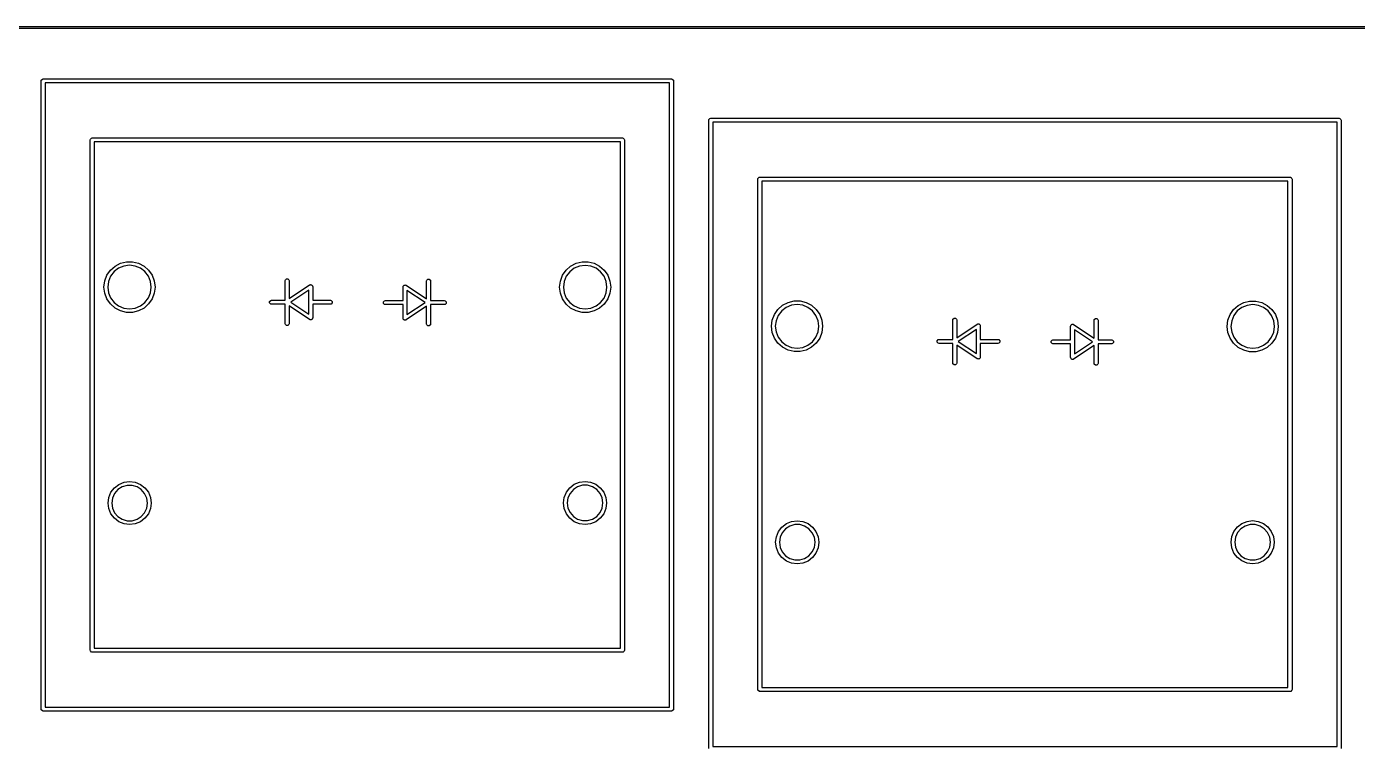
# Model space of a CAD drawing. Extents: x 66 to 221, y -158 to -58.
# Drawn here: x 122.86 to 156.75, y -76.33 to -57.97 of the extents above; entities that cross this region are included whole.
import ezdxf

# ---------------------------------------------------------------- set-up
doc = ezdxf.new("R2010")
doc.units = 0
doc.layers.add('BLACK', color=7, linetype='CONTINUOUS')

msp = doc.modelspace()

# ---------------------------------------------------------------- linework, layer by layer
at = {"layer": 'BLACK', "linetype": 'CONTINUOUS'}
for p, q in [((76, -57.975), (177, -57.975)), ((177, -58.025), (76, -58.025)), ((123.233072, -59.358865), (123.236878, -59.339731)), ((123.233072, -75.358865), (123.233072, -59.358865)), ((123.236878, -59.339731), (123.263938, -59.312671)), ((123.263938, -59.312671), (123.283072, -59.308865)), ((123.283072, -59.308865), (139.283072, -59.308865)), ((123.335805, -59.410639), (123.335805, -75.308865)), ((139.233072, -59.410639), (123.335805, -59.410639)), ((139.233072, -75.308865), (139.233072, -59.410639)), ((139.283072, -59.308865), (139.302206, -59.312671)), ((139.302206, -59.312671), (139.303741, -59.314206)), ((139.303741, -59.314206), (139.304939, -59.314445)), ((139.304939, -59.314445), (139.331999, -59.341505)), ((139.331999, -59.341505), (139.335805, -59.360639)), ((139.335805, -59.360639), (139.335805, -75.360639)), ((140.236878, -60.339731), (140.263938, -60.312671)), ((140.263938, -60.312671), (140.283072, -60.308865)), ((140.283072, -60.308865), (156.283072, -60.308865)), ((156.283072, -60.308865), (156.302206, -60.312671)), ((156.302206, -60.312671), (156.303741, -60.314206)), ((156.303741, -60.314206), (156.304939, -60.314445)), ((156.304939, -60.314445), (156.331999, -60.341505)), ((140.233072, -60.358865), (140.236878, -60.339731)), ((140.233072, -76.358865), (140.233072, -60.358865)), ((140.335805, -60.410639), (140.335805, -76.308865)), ((156.233072, -60.410639), (140.335805, -60.410639)), ((156.233072, -76.308865), (156.233072, -60.410639)), ((156.331999, -60.341505), (156.335805, -60.360639)), ((156.335805, -60.360639), (156.335805, -76.360639)), ((124.483072, -60.858865), (124.486878, -60.839731)), ((124.483072, -73.858865), (124.483072, -60.858865)), ((124.486878, -60.839731), (124.513938, -60.812671)), ((124.513938, -60.812671), (124.533072, -60.808865)), ((124.533072, -60.808865), (138.033072, -60.808865)), ((124.585805, -60.910639), (124.585805, -73.808865)), ((137.983072, -60.910639), (124.585805, -60.910639)), ((137.983072, -73.808865), (137.983072, -60.910639)), ((138.033072, -60.808865), (138.052206, -60.812671)), ((138.052206, -60.812671), (138.053741, -60.814206)), ((138.053741, -60.814206), (138.054939, -60.814445)), ((138.054939, -60.814445), (138.081999, -60.841505)), ((138.081999, -60.841505), (138.085805, -60.860639)), ((138.085805, -60.860639), (138.085805, -73.860639)), ((141.483072, -61.858865), (141.486878, -61.839731)), ((141.483072, -74.858865), (141.483072, -61.858865)), ((141.486878, -61.839731), (141.513938, -61.812671)), ((141.513938, -61.812671), (141.533072, -61.808865)), ((141.533072, -61.808865), (155.033072, -61.808865)), ((141.585805, -61.910639), (141.585805, -74.808865)), ((154.983072, -61.910639), (141.585805, -61.910639)), ((154.983072, -74.808865), (154.983072, -61.910639)), ((155.033072, -61.808865), (155.052206, -61.812671)), ((155.052206, -61.812671), (155.053741, -61.814206)), ((155.053741, -61.814206), (155.054939, -61.814445)), ((155.054939, -61.814445), (155.081999, -61.841505)), ((155.081999, -61.841505), (155.085805, -61.860639)), ((155.085805, -61.860639), (155.085805, -74.860639)), ((125.11383, -64.073925), (125.252579, -64.001104)), ((125.252579, -64.001104), (125.404723, -63.963604)), ((125.404723, -63.963604), (125.561421, -63.963604)), ((125.561421, -63.963604), (125.713565, -64.001104)), ((125.713565, -64.001104), (125.852314, -64.073925)), ((136.716563, -64.075699), (136.855312, -64.002878)), ((136.855312, -64.002878), (137.007456, -63.965378)), ((137.007456, -63.965378), (137.164154, -63.965378)), ((137.164154, -63.965378), (137.316298, -64.002878)), ((137.316298, -64.002878), (137.455047, -64.075699)), ((124.85196, -64.45331), (124.907526, -64.306795)), ((124.907526, -64.306795), (124.99654, -64.177835)), ((125.002648, -64.331492), (124.947229, -64.465286)), ((124.99654, -64.177835), (125.11383, -64.073925)), ((125.090807, -64.2166), (125.002648, -64.331492)), ((125.205699, -64.128441), (125.090807, -64.2166)), ((125.339493, -64.073022), (125.205699, -64.128441)), ((125.483072, -64.054119), (125.339493, -64.073022)), ((125.626651, -64.073022), (125.483072, -64.054119)), ((125.760445, -64.128441), (125.626651, -64.073022)), ((125.875337, -64.2166), (125.760445, -64.128441)), ((125.852314, -64.073925), (125.969604, -64.177835)), ((125.963496, -64.331492), (125.875337, -64.2166)), ((126.018915, -64.465286), (125.963496, -64.331492)), ((125.969604, -64.177835), (126.058618, -64.306795)), ((126.058618, -64.306795), (126.114184, -64.45331)), ((136.454693, -64.455084), (136.510259, -64.308569)), ((136.510259, -64.308569), (136.599273, -64.179609)), ((136.605381, -64.333266), (136.549962, -64.46706)), ((136.599273, -64.179609), (136.716563, -64.075699)), ((136.69354, -64.218374), (136.605381, -64.333266)), ((136.808432, -64.130215), (136.69354, -64.218374)), ((136.942226, -64.074796), (136.808432, -64.130215)), ((137.085805, -64.055893), (136.942226, -64.074796)), ((137.229384, -64.074796), (137.085805, -64.055893)), ((137.363178, -64.130215), (137.229384, -64.074796)), ((137.47807, -64.218374), (137.363178, -64.130215)), ((137.455047, -64.075699), (137.572337, -64.179609)), ((137.566229, -64.333266), (137.47807, -64.218374)), ((137.621648, -64.46706), (137.566229, -64.333266)), ((137.572337, -64.179609), (137.661351, -64.308569)), ((137.661351, -64.308569), (137.716917, -64.455084)), ((124.833072, -64.608865), (124.85196, -64.45331)), ((124.85196, -64.76442), (124.833072, -64.608865)), ((124.947229, -64.465286), (124.928326, -64.608865)), ((124.928326, -64.608865), (124.947229, -64.752444)), ((126.037818, -64.608865), (126.018915, -64.465286)), ((126.018915, -64.752444), (126.037818, -64.608865)), ((126.114184, -64.45331), (126.133072, -64.608865)), ((126.133072, -64.608865), (126.114184, -64.76442)), ((129.447893, -64.444974), (129.451699, -64.42584)), ((129.447893, -64.944974), (129.447893, -64.444974)), ((129.451699, -64.42584), (129.478759, -64.39878)), ((129.478759, -64.39878), (129.517027, -64.39878)), ((129.517027, -64.39878), (129.544087, -64.42584)), ((129.544087, -64.42584), (129.547893, -64.444974)), ((129.547893, -64.444974), (129.547893, -64.901547)), ((129.547893, -64.901547), (130.070158, -64.553372)), ((130.047893, -64.6884), (129.588032, -64.994974)), ((130.047893, -65.301547), (130.047893, -64.6884)), ((130.070158, -64.553372), (130.076987, -64.550551)), ((130.076987, -64.550551), (130.078759, -64.54878)), ((130.078759, -64.54878), (130.081276, -64.54878)), ((130.081276, -64.54878), (130.088189, -64.545925)), ((130.088189, -64.545925), (130.102464, -64.54878)), ((130.102464, -64.54878), (130.117027, -64.54878)), ((130.117027, -64.54878), (130.120667, -64.55242)), ((130.120667, -64.55242), (130.125715, -64.55343)), ((130.125715, -64.55343), (130.13379, -64.565543)), ((130.13379, -64.565543), (130.144087, -64.57584)), ((130.144087, -64.57584), (130.145546, -64.583177)), ((130.145546, -64.583177), (130.146942, -64.585271)), ((130.146942, -64.585271), (130.146451, -64.587725)), ((130.146451, -64.587725), (130.147893, -64.594974)), ((130.147893, -64.594974), (130.147893, -64.944974)), ((132.44806, -64.604329), (132.449501, -64.59708)), ((132.44806, -64.954329), (132.44806, -64.604329)), ((132.449011, -64.594626), (132.450406, -64.592532)), ((132.449501, -64.59708), (132.449011, -64.594626)), ((132.450406, -64.592532), (132.451866, -64.585195)), ((132.451866, -64.585195), (132.462162, -64.574898)), ((132.462162, -64.574898), (132.470238, -64.562785)), ((132.470238, -64.562785), (132.475285, -64.561775)), ((132.475285, -64.561775), (132.478926, -64.558135)), ((132.478926, -64.558135), (132.493488, -64.558135)), ((132.493488, -64.558135), (132.507763, -64.55528)), ((132.507763, -64.55528), (132.514677, -64.558135)), ((132.514677, -64.558135), (132.517194, -64.558135)), ((132.517194, -64.558135), (132.518964, -64.559905)), ((132.518964, -64.559905), (132.525795, -64.562726)), ((132.525795, -64.562726), (133.04806, -64.910902)), ((133.007921, -65.004329), (132.54806, -64.697755)), ((132.54806, -64.697755), (132.54806, -65.310902)), ((133.04806, -64.454329), (133.051866, -64.435195)), ((133.04806, -64.910902), (133.04806, -64.454329)), ((133.051866, -64.435195), (133.078926, -64.408135)), ((133.078926, -64.408135), (133.117194, -64.408135)), ((133.117194, -64.408135), (133.144254, -64.435195)), ((133.144254, -64.435195), (133.14806, -64.454329)), ((133.14806, -64.454329), (133.14806, -64.954329)), ((136.435805, -64.610639), (136.454693, -64.455084)), ((136.454693, -64.766194), (136.435805, -64.610639)), ((136.549962, -64.46706), (136.531059, -64.610639)), ((136.531059, -64.610639), (136.549962, -64.754218)), ((137.640551, -64.610639), (137.621648, -64.46706)), ((137.621648, -64.754218), (137.640551, -64.610639)), ((137.716917, -64.455084), (137.735805, -64.610639)), ((137.735805, -64.610639), (137.716917, -64.766194)), ((124.907526, -64.910935), (124.85196, -64.76442)), ((124.99654, -65.039895), (124.907526, -64.910935)), ((124.947229, -64.752444), (125.002648, -64.886238)), ((125.11383, -65.143805), (124.99654, -65.039895)), ((125.002648, -64.886238), (125.090807, -65.00113)), ((125.090807, -65.00113), (125.205699, -65.089289)), ((125.760445, -65.089289), (125.875337, -65.00113)), ((125.969604, -65.039895), (125.852314, -65.143805)), ((125.875337, -65.00113), (125.963496, -64.886238)), ((125.963496, -64.886238), (126.018915, -64.752444)), ((126.058618, -64.910935), (125.969604, -65.039895)), ((126.114184, -64.76442), (126.058618, -64.910935)), ((129.051699, -64.97584), (129.078759, -64.94878)), ((129.051699, -65.014108), (129.051699, -64.97584)), ((129.078759, -65.041168), (129.051699, -65.014108)), ((129.078759, -64.94878), (129.097893, -64.944974)), ((129.097893, -65.044974), (129.078759, -65.041168)), ((129.097893, -64.944974), (129.447893, -64.944974)), ((129.447893, -65.044974), (129.097893, -65.044974)), ((129.447893, -65.544974), (129.447893, -65.044974)), ((129.588032, -64.994974), (130.047893, -65.301547)), ((130.147893, -64.944974), (130.597893, -64.944974)), ((130.597893, -65.044974), (130.147893, -65.044974)), ((130.147893, -65.044974), (130.147893, -65.394974)), ((130.597893, -64.944974), (130.617027, -64.94878)), ((130.617027, -65.041168), (130.597893, -65.044974)), ((130.617027, -64.94878), (130.644087, -64.97584)), ((130.644087, -65.014108), (130.617027, -65.041168)), ((130.644087, -64.97584), (130.644087, -65.014108)), ((131.951866, -64.985195), (131.978926, -64.958135)), ((131.951866, -65.023463), (131.951866, -64.985195)), ((131.978926, -65.050523), (131.951866, -65.023463)), ((131.978926, -64.958135), (131.99806, -64.954329)), ((131.99806, -65.054329), (131.978926, -65.050523)), ((131.99806, -64.954329), (132.44806, -64.954329)), ((132.44806, -65.054329), (131.99806, -65.054329)), ((132.44806, -65.404329), (132.44806, -65.054329)), ((132.54806, -65.310902), (133.007921, -65.004329)), ((133.14806, -64.954329), (133.49806, -64.954329)), ((133.49806, -65.054329), (133.14806, -65.054329)), ((133.14806, -65.054329), (133.14806, -65.554329)), ((133.49806, -64.954329), (133.517194, -64.958135)), ((133.517194, -65.050523), (133.49806, -65.054329)), ((133.517194, -64.958135), (133.544254, -64.985195)), ((133.544254, -65.023463), (133.517194, -65.050523)), ((133.544254, -64.985195), (133.544254, -65.023463)), ((136.510259, -64.912709), (136.454693, -64.766194)), ((136.599273, -65.041669), (136.510259, -64.912709)), ((136.549962, -64.754218), (136.605381, -64.888012)), ((136.716563, -65.145579), (136.599273, -65.041669)), ((136.605381, -64.888012), (136.69354, -65.002904)), ((136.69354, -65.002904), (136.808432, -65.091063)), ((137.363178, -65.091063), (137.47807, -65.002904)), ((137.572337, -65.041669), (137.455047, -65.145579)), ((137.47807, -65.002904), (137.566229, -64.888012)), ((137.566229, -64.888012), (137.621648, -64.754218)), ((137.661351, -64.912709), (137.572337, -65.041669)), ((137.716917, -64.766194), (137.661351, -64.912709)), ((142.11383, -65.073925), (142.252579, -65.001104)), ((142.252579, -65.001104), (142.404723, -64.963604)), ((142.483072, -65.054119), (142.339493, -65.073022)), ((142.404723, -64.963604), (142.561421, -64.963604)), ((142.626651, -65.073022), (142.483072, -65.054119)), ((142.561421, -64.963604), (142.713565, -65.001104)), ((142.713565, -65.001104), (142.852314, -65.073925)), ((153.716563, -65.075699), (153.855312, -65.002878)), ((153.855312, -65.002878), (154.007456, -64.965378)), ((154.085805, -65.055893), (153.942226, -65.074796)), ((154.007456, -64.965378), (154.164154, -64.965378)), ((154.229384, -65.074796), (154.085805, -65.055893)), ((154.164154, -64.965378), (154.316298, -65.002878)), ((154.316298, -65.002878), (154.455047, -65.075699)), ((125.252579, -65.216626), (125.11383, -65.143805)), ((125.205699, -65.089289), (125.339493, -65.144708)), ((125.404723, -65.254126), (125.252579, -65.216626)), ((125.339493, -65.144708), (125.483072, -65.163611)), ((125.561421, -65.254126), (125.404723, -65.254126)), ((125.483072, -65.163611), (125.626651, -65.144708)), ((125.713565, -65.216626), (125.561421, -65.254126)), ((125.626651, -65.144708), (125.760445, -65.089289)), ((125.852314, -65.143805), (125.713565, -65.216626)), ((130.070158, -65.436576), (129.547893, -65.0884)), ((129.547893, -65.0884), (129.547893, -65.544974)), ((130.147893, -65.394974), (130.146451, -65.402222)), ((130.146451, -65.402222), (130.146942, -65.404677)), ((132.449501, -65.411577), (132.44806, -65.404329)), ((133.04806, -65.097755), (132.525795, -65.445932)), ((133.04806, -65.554329), (133.04806, -65.097755)), ((136.855312, -65.2184), (136.716563, -65.145579)), ((136.808432, -65.091063), (136.942226, -65.146482)), ((137.007456, -65.2559), (136.855312, -65.2184)), ((136.942226, -65.146482), (137.085805, -65.165385)), ((137.164154, -65.2559), (137.007456, -65.2559)), ((137.085805, -65.165385), (137.229384, -65.146482)), ((137.316298, -65.2184), (137.164154, -65.2559)), ((137.229384, -65.146482), (137.363178, -65.091063)), ((137.455047, -65.145579), (137.316298, -65.2184)), ((141.85196, -65.45331), (141.907526, -65.306795)), ((141.907526, -65.306795), (141.99654, -65.177835)), ((142.002648, -65.331492), (141.947229, -65.465286)), ((141.99654, -65.177835), (142.11383, -65.073925)), ((142.090807, -65.2166), (142.002648, -65.331492)), ((142.205699, -65.128441), (142.090807, -65.2166)), ((142.339493, -65.073022), (142.205699, -65.128441)), ((142.760445, -65.128441), (142.626651, -65.073022)), ((142.875337, -65.2166), (142.760445, -65.128441)), ((142.852314, -65.073925), (142.969604, -65.177835)), ((142.963496, -65.331492), (142.875337, -65.2166)), ((143.018915, -65.465286), (142.963496, -65.331492)), ((142.969604, -65.177835), (143.058618, -65.306795)), ((143.058618, -65.306795), (143.114184, -65.45331)), ((146.451699, -65.42584), (146.478759, -65.39878)), ((146.478759, -65.39878), (146.517027, -65.39878)), ((146.517027, -65.39878), (146.544087, -65.42584)), ((153.454693, -65.455084), (153.510259, -65.308569)), ((153.510259, -65.308569), (153.599273, -65.179609)), ((153.605381, -65.333266), (153.549962, -65.46706)), ((153.599273, -65.179609), (153.716563, -65.075699)), ((153.69354, -65.218374), (153.605381, -65.333266)), ((153.808432, -65.130215), (153.69354, -65.218374)), ((153.942226, -65.074796), (153.808432, -65.130215)), ((154.363178, -65.130215), (154.229384, -65.074796)), ((154.47807, -65.218374), (154.363178, -65.130215)), ((154.455047, -65.075699), (154.572337, -65.179609)), ((154.566229, -65.333266), (154.47807, -65.218374)), ((154.621648, -65.46706), (154.566229, -65.333266)), ((154.572337, -65.179609), (154.661351, -65.308569)), ((154.661351, -65.308569), (154.716917, -65.455084)), ((129.451699, -65.564108), (129.447893, -65.544974)), ((129.478759, -65.591168), (129.451699, -65.564108)), ((129.517027, -65.591168), (129.478759, -65.591168)), ((129.544087, -65.564108), (129.517027, -65.591168)), ((129.547893, -65.544974), (129.544087, -65.564108)), ((130.076987, -65.439396), (130.070158, -65.436576)), ((130.078759, -65.441168), (130.076987, -65.439396)), ((130.081276, -65.441168), (130.078759, -65.441168)), ((130.088189, -65.444023), (130.081276, -65.441168)), ((130.102464, -65.441168), (130.088189, -65.444023)), ((130.117027, -65.441168), (130.102464, -65.441168)), ((130.120667, -65.437527), (130.117027, -65.441168)), ((130.125715, -65.436518), (130.120667, -65.437527)), ((130.13379, -65.424404), (130.125715, -65.436518)), ((130.144087, -65.414108), (130.13379, -65.424404)), ((130.145546, -65.40677), (130.144087, -65.414108)), ((130.146942, -65.404677), (130.145546, -65.40677)), ((132.449011, -65.414032), (132.449501, -65.411577)), ((132.450406, -65.416125), (132.449011, -65.414032)), ((132.451866, -65.423463), (132.450406, -65.416125)), ((132.462162, -65.433759), (132.451866, -65.423463)), ((132.470238, -65.445873), (132.462162, -65.433759)), ((132.475285, -65.446882), (132.470238, -65.445873)), ((132.478926, -65.450523), (132.475285, -65.446882)), ((132.493488, -65.450523), (132.478926, -65.450523)), ((132.507763, -65.453378), (132.493488, -65.450523)), ((132.514677, -65.450523), (132.507763, -65.453378)), ((132.517194, -65.450523), (132.514677, -65.450523)), ((132.518964, -65.448752), (132.517194, -65.450523)), ((132.525795, -65.445932), (132.518964, -65.448752)), ((133.051866, -65.573463), (133.04806, -65.554329)), ((133.078926, -65.600523), (133.051866, -65.573463)), ((133.117194, -65.600523), (133.078926, -65.600523)), ((133.144254, -65.573463), (133.117194, -65.600523)), ((133.14806, -65.554329), (133.144254, -65.573463)), ((141.833072, -65.608865), (141.85196, -65.45331)), ((141.85196, -65.76442), (141.833072, -65.608865)), ((141.947229, -65.465286), (141.928326, -65.608865)), ((141.928326, -65.608865), (141.947229, -65.752444)), ((143.037818, -65.608865), (143.018915, -65.465286)), ((143.018915, -65.752444), (143.037818, -65.608865)), ((143.114184, -65.45331), (143.133072, -65.608865)), ((143.133072, -65.608865), (143.114184, -65.76442)), ((146.447893, -65.444974), (146.451699, -65.42584)), ((146.447893, -65.944974), (146.447893, -65.444974)), ((146.544087, -65.42584), (146.547893, -65.444974)), ((146.547893, -65.444974), (146.547893, -65.901547)), ((146.547893, -65.901547), (147.070158, -65.553372)), ((147.047893, -65.6884), (146.588032, -65.994974)), ((147.047893, -66.301547), (147.047893, -65.6884)), ((147.070158, -65.553372), (147.076987, -65.550551)), ((147.076987, -65.550551), (147.078759, -65.54878)), ((147.078759, -65.54878), (147.081276, -65.54878)), ((147.081276, -65.54878), (147.088189, -65.545925)), ((147.088189, -65.545925), (147.102464, -65.54878)), ((147.102464, -65.54878), (147.117027, -65.54878)), ((147.117027, -65.54878), (147.120667, -65.55242)), ((147.120667, -65.55242), (147.125715, -65.55343)), ((147.125715, -65.55343), (147.13379, -65.565543)), ((147.13379, -65.565543), (147.144087, -65.57584)), ((147.144087, -65.57584), (147.145546, -65.583177)), ((147.145546, -65.583177), (147.146942, -65.585271)), ((147.146942, -65.585271), (147.146451, -65.587725)), ((147.146451, -65.587725), (147.147893, -65.594974)), ((147.147893, -65.594974), (147.147893, -65.944974)), ((149.44806, -65.604329), (149.449501, -65.59708)), ((149.44806, -65.954329), (149.44806, -65.604329)), ((149.449011, -65.594626), (149.450406, -65.592532)), ((149.449501, -65.59708), (149.449011, -65.594626)), ((149.450406, -65.592532), (149.451866, -65.585195)), ((149.451866, -65.585195), (149.462162, -65.574898)), ((149.462162, -65.574898), (149.470238, -65.562785)), ((149.470238, -65.562785), (149.475285, -65.561775)), ((149.475285, -65.561775), (149.478926, -65.558135)), ((149.478926, -65.558135), (149.493488, -65.558135)), ((149.493488, -65.558135), (149.507763, -65.55528)), ((149.507763, -65.55528), (149.514677, -65.558135)), ((149.514677, -65.558135), (149.517194, -65.558135)), ((149.517194, -65.558135), (149.518964, -65.559905)), ((149.518964, -65.559905), (149.525795, -65.562726)), ((149.525795, -65.562726), (150.04806, -65.910902)), ((150.007921, -66.004329), (149.54806, -65.697755)), ((149.54806, -65.697755), (149.54806, -66.310902)), ((150.04806, -65.454329), (150.051866, -65.435195)), ((150.04806, -65.910902), (150.04806, -65.454329)), ((150.051866, -65.435195), (150.078926, -65.408135)), ((150.078926, -65.408135), (150.117194, -65.408135)), ((150.117194, -65.408135), (150.144254, -65.435195)), ((150.144254, -65.435195), (150.14806, -65.454329)), ((150.14806, -65.454329), (150.14806, -65.954329)), ((153.435805, -65.610639), (153.454693, -65.455084)), ((153.454693, -65.766194), (153.435805, -65.610639)), ((153.549962, -65.46706), (153.531059, -65.610639)), ((153.531059, -65.610639), (153.549962, -65.754218)), ((154.640551, -65.610639), (154.621648, -65.46706)), ((154.621648, -65.754218), (154.640551, -65.610639)), ((154.716917, -65.455084), (154.735805, -65.610639)), ((154.735805, -65.610639), (154.716917, -65.766194)), ((141.907526, -65.910935), (141.85196, -65.76442)), ((141.99654, -66.039895), (141.907526, -65.910935)), ((141.947229, -65.752444), (142.002648, -65.886238)), ((142.11383, -66.143805), (141.99654, -66.039895)), ((142.002648, -65.886238), (142.090807, -66.00113)), ((142.090807, -66.00113), (142.205699, -66.089289)), ((142.760445, -66.089289), (142.875337, -66.00113)), ((142.969604, -66.039895), (142.852314, -66.143805)), ((142.875337, -66.00113), (142.963496, -65.886238)), ((142.963496, -65.886238), (143.018915, -65.752444)), ((143.058618, -65.910935), (142.969604, -66.039895)), ((143.114184, -65.76442), (143.058618, -65.910935)), ((146.051699, -65.97584), (146.078759, -65.94878)), ((146.051699, -66.014108), (146.051699, -65.97584)), ((146.078759, -66.041168), (146.051699, -66.014108)), ((146.078759, -65.94878), (146.097893, -65.944974)), ((146.097893, -66.044974), (146.078759, -66.041168)), ((146.097893, -65.944974), (146.447893, -65.944974)), ((146.447893, -66.044974), (146.097893, -66.044974)), ((146.447893, -66.544974), (146.447893, -66.044974)), ((146.588032, -65.994974), (147.047893, -66.301547)), ((147.147893, -65.944974), (147.597893, -65.944974)), ((147.597893, -66.044974), (147.147893, -66.044974)), ((147.147893, -66.044974), (147.147893, -66.394974)), ((147.597893, -65.944974), (147.617027, -65.94878)), ((147.617027, -66.041168), (147.597893, -66.044974)), ((147.617027, -65.94878), (147.644087, -65.97584)), ((147.644087, -66.014108), (147.617027, -66.041168)), ((147.644087, -65.97584), (147.644087, -66.014108)), ((148.951866, -65.985195), (148.978926, -65.958135)), ((148.951866, -66.023463), (148.951866, -65.985195)), ((148.978926, -66.050523), (148.951866, -66.023463)), ((148.978926, -65.958135), (148.99806, -65.954329)), ((148.99806, -66.054329), (148.978926, -66.050523)), ((148.99806, -65.954329), (149.44806, -65.954329)), ((149.44806, -66.054329), (148.99806, -66.054329)), ((149.44806, -66.404329), (149.44806, -66.054329)), ((149.54806, -66.310902), (150.007921, -66.004329)), ((150.14806, -65.954329), (150.49806, -65.954329)), ((150.49806, -66.054329), (150.14806, -66.054329)), ((150.14806, -66.054329), (150.14806, -66.554329)), ((150.49806, -65.954329), (150.517194, -65.958135)), ((150.517194, -66.050523), (150.49806, -66.054329)), ((150.517194, -65.958135), (150.544254, -65.985195)), ((150.544254, -66.023463), (150.517194, -66.050523)), ((150.544254, -65.985195), (150.544254, -66.023463)), ((153.510259, -65.912709), (153.454693, -65.766194)), ((153.599273, -66.041669), (153.510259, -65.912709)), ((153.549962, -65.754218), (153.605381, -65.888012)), ((153.716563, -66.145579), (153.599273, -66.041669)), ((153.605381, -65.888012), (153.69354, -66.002904)), ((153.69354, -66.002904), (153.808432, -66.091063)), ((154.363178, -66.091063), (154.47807, -66.002904)), ((154.572337, -66.041669), (154.455047, -66.145579)), ((154.47807, -66.002904), (154.566229, -65.888012)), ((154.566229, -65.888012), (154.621648, -65.754218)), ((154.661351, -65.912709), (154.572337, -66.041669)), ((154.716917, -65.766194), (154.661351, -65.912709)), ((142.252579, -66.216626), (142.11383, -66.143805)), ((142.205699, -66.089289), (142.339493, -66.144708)), ((142.404723, -66.254126), (142.252579, -66.216626)), ((142.339493, -66.144708), (142.483072, -66.163611)), ((142.561421, -66.254126), (142.404723, -66.254126)), ((142.483072, -66.163611), (142.626651, -66.144708)), ((142.713565, -66.216626), (142.561421, -66.254126)), ((142.626651, -66.144708), (142.760445, -66.089289)), ((142.852314, -66.143805), (142.713565, -66.216626)), ((147.070158, -66.436576), (146.547893, -66.0884)), ((146.547893, -66.0884), (146.547893, -66.544974)), ((147.144087, -66.414108), (147.13379, -66.424404)), ((147.145546, -66.40677), (147.144087, -66.414108)), ((147.146942, -66.404677), (147.145546, -66.40677)), ((147.147893, -66.394974), (147.146451, -66.402222)), ((147.146451, -66.402222), (147.146942, -66.404677)), ((149.449501, -66.411577), (149.44806, -66.404329)), ((149.449011, -66.414032), (149.449501, -66.411577)), ((149.450406, -66.416125), (149.449011, -66.414032)), ((149.451866, -66.423463), (149.450406, -66.416125)), ((150.04806, -66.097755), (149.525795, -66.445932)), ((150.04806, -66.554329), (150.04806, -66.097755)), ((153.855312, -66.2184), (153.716563, -66.145579)), ((153.808432, -66.091063), (153.942226, -66.146482)), ((154.007456, -66.2559), (153.855312, -66.2184)), ((153.942226, -66.146482), (154.085805, -66.165385)), ((154.164154, -66.2559), (154.007456, -66.2559)), ((154.085805, -66.165385), (154.229384, -66.146482)), ((154.316298, -66.2184), (154.164154, -66.2559)), ((154.229384, -66.146482), (154.363178, -66.091063)), ((154.455047, -66.145579), (154.316298, -66.2184)), ((146.451699, -66.564108), (146.447893, -66.544974)), ((146.478759, -66.591168), (146.451699, -66.564108)), ((146.517027, -66.591168), (146.478759, -66.591168)), ((146.544087, -66.564108), (146.517027, -66.591168)), ((146.547893, -66.544974), (146.544087, -66.564108)), ((147.076987, -66.439396), (147.070158, -66.436576)), ((147.078759, -66.441168), (147.076987, -66.439396)), ((147.081276, -66.441168), (147.078759, -66.441168)), ((147.088189, -66.444023), (147.081276, -66.441168)), ((147.102464, -66.441168), (147.088189, -66.444023)), ((147.117027, -66.441168), (147.102464, -66.441168)), ((147.120667, -66.437527), (147.117027, -66.441168)), ((147.125715, -66.436518), (147.120667, -66.437527)), ((147.13379, -66.424404), (147.125715, -66.436518)), ((149.462162, -66.433759), (149.451866, -66.423463)), ((149.470238, -66.445873), (149.462162, -66.433759)), ((149.475285, -66.446882), (149.470238, -66.445873)), ((149.478926, -66.450523), (149.475285, -66.446882)), ((149.493488, -66.450523), (149.478926, -66.450523)), ((149.507763, -66.453378), (149.493488, -66.450523)), ((149.514677, -66.450523), (149.507763, -66.453378)), ((149.517194, -66.450523), (149.514677, -66.450523)), ((149.518964, -66.448752), (149.517194, -66.450523)), ((149.525795, -66.445932), (149.518964, -66.448752)), ((150.051866, -66.573463), (150.04806, -66.554329)), ((150.078926, -66.600523), (150.051866, -66.573463)), ((150.117194, -66.600523), (150.078926, -66.600523)), ((150.144254, -66.573463), (150.117194, -66.600523)), ((150.14806, -66.554329), (150.144254, -66.573463)), ((125.009491, -69.835639), (125.096896, -69.72173)), ((125.096896, -69.72173), (125.210805, -69.634325)), ((125.188088, -69.767055), (125.103348, -69.864849)), ((125.296946, -69.697096), (125.188088, -69.767055)), ((125.210805, -69.634325), (125.343455, -69.57938)), ((125.421105, -69.660639), (125.296946, -69.697096)), ((125.343455, -69.57938), (125.485805, -69.560639)), ((125.550505, -69.660639), (125.421105, -69.660639)), ((125.485805, -69.560639), (125.628155, -69.57938)), ((125.674664, -69.697096), (125.550505, -69.660639)), ((125.628155, -69.57938), (125.760805, -69.634325)), ((125.783522, -69.767055), (125.674664, -69.697096)), ((125.760805, -69.634325), (125.874714, -69.72173)), ((125.868262, -69.864849), (125.783522, -69.767055)), ((125.874714, -69.72173), (125.962119, -69.835639)), ((136.606758, -69.833865), (136.694163, -69.719956)), ((136.694163, -69.719956), (136.808072, -69.632551)), ((136.785355, -69.765281), (136.700615, -69.863075)), ((136.894213, -69.695322), (136.785355, -69.765281)), ((136.808072, -69.632551), (136.940722, -69.577606)), ((137.018372, -69.658865), (136.894213, -69.695322)), ((136.940722, -69.577606), (137.083072, -69.558865)), ((137.147772, -69.658865), (137.018372, -69.658865)), ((137.083072, -69.558865), (137.225422, -69.577606)), ((137.271931, -69.695322), (137.147772, -69.658865)), ((137.225422, -69.577606), (137.358072, -69.632551)), ((137.380789, -69.765281), (137.271931, -69.695322)), ((137.358072, -69.632551), (137.471981, -69.719956)), ((137.465529, -69.863075), (137.380789, -69.765281)), ((137.471981, -69.719956), (137.559386, -69.833865)), ((124.935805, -70.110639), (124.954546, -69.968289)), ((124.954546, -70.252989), (124.935805, -70.110639)), ((124.954546, -69.968289), (125.009491, -69.835639)), ((125.049594, -69.982556), (125.031178, -70.110639)), ((125.031178, -70.110639), (125.049594, -70.238722)), ((125.103348, -69.864849), (125.049594, -69.982556)), ((125.922016, -69.982556), (125.868262, -69.864849)), ((125.940432, -70.110639), (125.922016, -69.982556)), ((125.922016, -70.238722), (125.940432, -70.110639)), ((125.962119, -69.835639), (126.017064, -69.968289)), ((126.017064, -69.968289), (126.035805, -70.110639)), ((126.035805, -70.110639), (126.017064, -70.252989)), ((136.533072, -70.108865), (136.551813, -69.966515)), ((136.551813, -70.251215), (136.533072, -70.108865)), ((136.551813, -69.966515), (136.606758, -69.833865)), ((136.646861, -69.980782), (136.628445, -70.108865)), ((136.628445, -70.108865), (136.646861, -70.236948)), ((136.700615, -69.863075), (136.646861, -69.980782)), ((137.519283, -69.980782), (137.465529, -69.863075)), ((137.537699, -70.108865), (137.519283, -69.980782)), ((137.519283, -70.236948), (137.537699, -70.108865)), ((137.559386, -69.833865), (137.614331, -69.966515)), ((137.614331, -69.966515), (137.633072, -70.108865)), ((137.633072, -70.108865), (137.614331, -70.251215)), ((125.009491, -70.385639), (124.954546, -70.252989)), ((125.096896, -70.499548), (125.009491, -70.385639)), ((125.049594, -70.238722), (125.103348, -70.356429)), ((125.103348, -70.356429), (125.188088, -70.454223)), ((125.188088, -70.454223), (125.296946, -70.524182)), ((125.674664, -70.524182), (125.783522, -70.454223)), ((125.783522, -70.454223), (125.868262, -70.356429)), ((125.868262, -70.356429), (125.922016, -70.238722)), ((125.962119, -70.385639), (125.874714, -70.499548)), ((126.017064, -70.252989), (125.962119, -70.385639)), ((136.606758, -70.383865), (136.551813, -70.251215)), ((136.694163, -70.497774), (136.606758, -70.383865)), ((136.646861, -70.236948), (136.700615, -70.354655)), ((136.700615, -70.354655), (136.785355, -70.452449)), ((136.785355, -70.452449), (136.894213, -70.522408)), ((137.271931, -70.522408), (137.380789, -70.452449)), ((137.380789, -70.452449), (137.465529, -70.354655)), ((137.465529, -70.354655), (137.519283, -70.236948)), ((137.559386, -70.383865), (137.471981, -70.497774)), ((137.614331, -70.251215), (137.559386, -70.383865)), ((125.210805, -70.586953), (125.096896, -70.499548)), ((125.343455, -70.641898), (125.210805, -70.586953)), ((125.296946, -70.524182), (125.421105, -70.560639)), ((125.485805, -70.660639), (125.343455, -70.641898)), ((125.421105, -70.560639), (125.550505, -70.560639)), ((125.628155, -70.641898), (125.485805, -70.660639)), ((125.550505, -70.560639), (125.674664, -70.524182)), ((125.760805, -70.586953), (125.628155, -70.641898)), ((125.874714, -70.499548), (125.760805, -70.586953)), ((136.808072, -70.585179), (136.694163, -70.497774)), ((136.940722, -70.640124), (136.808072, -70.585179)), ((136.894213, -70.522408), (137.018372, -70.558865)), ((137.083072, -70.658865), (136.940722, -70.640124)), ((137.018372, -70.558865), (137.147772, -70.558865)), ((137.225422, -70.640124), (137.083072, -70.658865)), ((137.147772, -70.558865), (137.271931, -70.522408)), ((137.358072, -70.585179), (137.225422, -70.640124)), ((137.471981, -70.497774), (137.358072, -70.585179)), ((142.009491, -70.835639), (142.096896, -70.72173)), ((142.096896, -70.72173), (142.210805, -70.634325)), ((142.188088, -70.767055), (142.103348, -70.864849)), ((142.296946, -70.697096), (142.188088, -70.767055)), ((142.210805, -70.634325), (142.343455, -70.57938)), ((142.421105, -70.660639), (142.296946, -70.697096)), ((142.343455, -70.57938), (142.485805, -70.560639)), ((142.550505, -70.660639), (142.421105, -70.660639)), ((142.485805, -70.560639), (142.628155, -70.57938)), ((142.674664, -70.697096), (142.550505, -70.660639)), ((142.628155, -70.57938), (142.760805, -70.634325)), ((142.783522, -70.767055), (142.674664, -70.697096)), ((142.760805, -70.634325), (142.874714, -70.72173)), ((142.868262, -70.864849), (142.783522, -70.767055)), ((142.874714, -70.72173), (142.962119, -70.835639)), ((153.606758, -70.833865), (153.694163, -70.719956)), ((153.694163, -70.719956), (153.808072, -70.632551)), ((153.785355, -70.765281), (153.700615, -70.863075)), ((153.894213, -70.695322), (153.785355, -70.765281)), ((153.808072, -70.632551), (153.940722, -70.577606)), ((154.018372, -70.658865), (153.894213, -70.695322)), ((153.940722, -70.577606), (154.083072, -70.558865)), ((154.147772, -70.658865), (154.018372, -70.658865)), ((154.083072, -70.558865), (154.225422, -70.577606)), ((154.271931, -70.695322), (154.147772, -70.658865)), ((154.225422, -70.577606), (154.358072, -70.632551)), ((154.380789, -70.765281), (154.271931, -70.695322)), ((154.358072, -70.632551), (154.471981, -70.719956)), ((154.465529, -70.863075), (154.380789, -70.765281)), ((154.471981, -70.719956), (154.559386, -70.833865)), ((141.935805, -71.110639), (141.954546, -70.968289)), ((141.954546, -71.252989), (141.935805, -71.110639)), ((141.954546, -70.968289), (142.009491, -70.835639)), ((142.049594, -70.982556), (142.031178, -71.110639)), ((142.031178, -71.110639), (142.049594, -71.238722)), ((142.103348, -70.864849), (142.049594, -70.982556)), ((142.922016, -70.982556), (142.868262, -70.864849)), ((142.940432, -71.110639), (142.922016, -70.982556)), ((142.922016, -71.238722), (142.940432, -71.110639)), ((142.962119, -70.835639), (143.017064, -70.968289)), ((143.017064, -70.968289), (143.035805, -71.110639)), ((143.035805, -71.110639), (143.017064, -71.252989)), ((153.533072, -71.108865), (153.551813, -70.966515)), ((153.551813, -71.251215), (153.533072, -71.108865)), ((153.551813, -70.966515), (153.606758, -70.833865)), ((153.646861, -70.980782), (153.628445, -71.108865)), ((153.628445, -71.108865), (153.646861, -71.236948)), ((153.700615, -70.863075), (153.646861, -70.980782)), ((154.519283, -70.980782), (154.465529, -70.863075)), ((154.537699, -71.108865), (154.519283, -70.980782)), ((154.519283, -71.236948), (154.537699, -71.108865)), ((154.559386, -70.833865), (154.614331, -70.966515)), ((154.614331, -70.966515), (154.633072, -71.108865)), ((154.633072, -71.108865), (154.614331, -71.251215)), ((142.009491, -71.385639), (141.954546, -71.252989)), ((142.096896, -71.499548), (142.009491, -71.385639)), ((142.049594, -71.238722), (142.103348, -71.356429)), ((142.210805, -71.586953), (142.096896, -71.499548)), ((142.103348, -71.356429), (142.188088, -71.454223)), ((142.188088, -71.454223), (142.296946, -71.524182)), ((142.674664, -71.524182), (142.783522, -71.454223)), ((142.874714, -71.499548), (142.760805, -71.586953)), ((142.783522, -71.454223), (142.868262, -71.356429)), ((142.868262, -71.356429), (142.922016, -71.238722)), ((142.962119, -71.385639), (142.874714, -71.499548)), ((143.017064, -71.252989), (142.962119, -71.385639)), ((153.606758, -71.383865), (153.551813, -71.251215)), ((153.694163, -71.497774), (153.606758, -71.383865)), ((153.646861, -71.236948), (153.700615, -71.354655)), ((153.808072, -71.585179), (153.694163, -71.497774)), ((153.700615, -71.354655), (153.785355, -71.452449)), ((153.785355, -71.452449), (153.894213, -71.522408)), ((154.271931, -71.522408), (154.380789, -71.452449)), ((154.471981, -71.497774), (154.358072, -71.585179)), ((154.380789, -71.452449), (154.465529, -71.354655)), ((154.465529, -71.354655), (154.519283, -71.236948)), ((154.559386, -71.383865), (154.471981, -71.497774)), ((154.614331, -71.251215), (154.559386, -71.383865)), ((142.343455, -71.641898), (142.210805, -71.586953)), ((142.296946, -71.524182), (142.421105, -71.560639)), ((142.485805, -71.660639), (142.343455, -71.641898)), ((142.421105, -71.560639), (142.550505, -71.560639)), ((142.628155, -71.641898), (142.485805, -71.660639)), ((142.550505, -71.560639), (142.674664, -71.524182)), ((142.760805, -71.586953), (142.628155, -71.641898)), ((153.940722, -71.640124), (153.808072, -71.585179)), ((153.894213, -71.522408), (154.018372, -71.558865)), ((154.083072, -71.658865), (153.940722, -71.640124)), ((154.018372, -71.558865), (154.147772, -71.558865)), ((154.225422, -71.640124), (154.083072, -71.658865)), ((154.147772, -71.558865), (154.271931, -71.522408)), ((154.358072, -71.585179), (154.225422, -71.640124)), ((124.486878, -73.877999), (124.483072, -73.858865)), ((124.585805, -73.808865), (137.983072, -73.808865)), ((138.085805, -73.860639), (138.081999, -73.879773)), ((124.513938, -73.905059), (124.486878, -73.877999)), ((124.515135, -73.905297), (124.513938, -73.905059)), ((124.516671, -73.906833), (124.515135, -73.905297)), ((124.535805, -73.910639), (124.516671, -73.906833)), ((138.035805, -73.910639), (124.535805, -73.910639)), ((138.054939, -73.906833), (138.035805, -73.910639)), ((138.081999, -73.879773), (138.054939, -73.906833)), ((141.486878, -74.877999), (141.483072, -74.858865)), ((141.513938, -74.905059), (141.486878, -74.877999)), ((141.585805, -74.808865), (154.983072, -74.808865)), ((155.081999, -74.879773), (155.054939, -74.906833)), ((155.085805, -74.860639), (155.081999, -74.879773)), ((141.515135, -74.905297), (141.513938, -74.905059)), ((141.516671, -74.906833), (141.515135, -74.905297)), ((141.535805, -74.910639), (141.516671, -74.906833)), ((155.035805, -74.910639), (141.535805, -74.910639)), ((155.054939, -74.906833), (155.035805, -74.910639)), ((123.236878, -75.377999), (123.233072, -75.358865)), ((123.263938, -75.405059), (123.236878, -75.377999)), ((123.265135, -75.405297), (123.263938, -75.405059)), ((123.266671, -75.406833), (123.265135, -75.405297)), ((123.285805, -75.410639), (123.266671, -75.406833)), ((139.285805, -75.410639), (123.285805, -75.410639)), ((123.335805, -75.308865), (139.233072, -75.308865)), ((139.304939, -75.406833), (139.285805, -75.410639)), ((139.331999, -75.379773), (139.304939, -75.406833)), ((139.335805, -75.360639), (139.331999, -75.379773)), ((140.335805, -76.308865), (156.233072, -76.308865))]:
    msp.add_line(p, q, dxfattribs=at)

doc.saveas('drawing.dxf')
